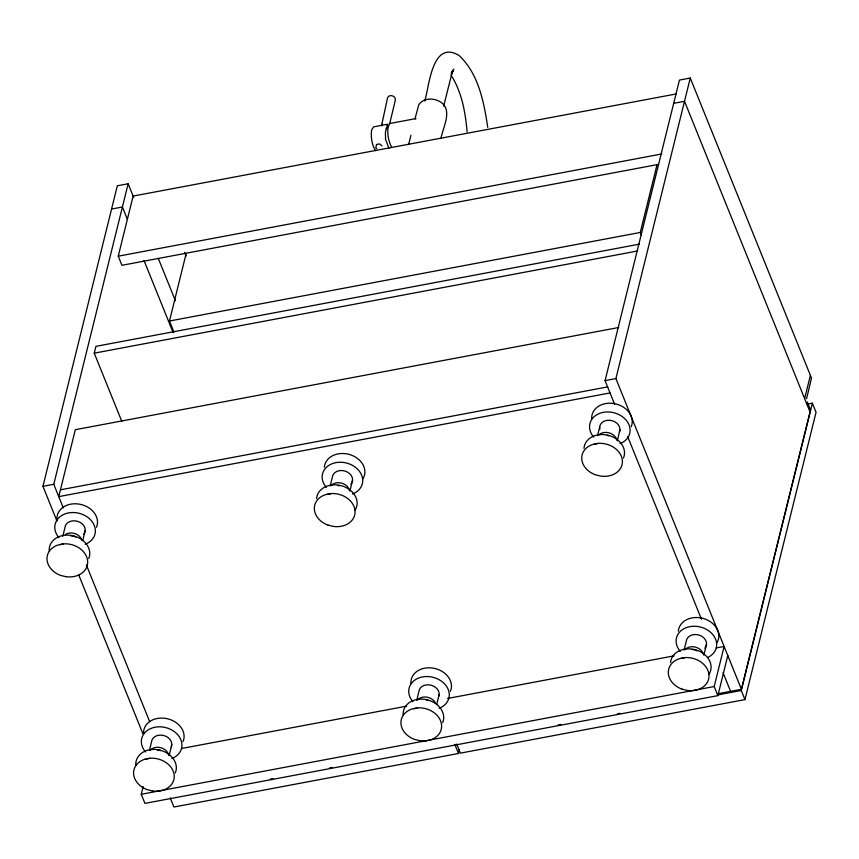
<?xml version="1.0" encoding="UTF-8"?>
<svg xmlns="http://www.w3.org/2000/svg" width="859" height="859" viewBox="0 0 859 859"><rect width="100%" height="100%" fill="white"/><g stroke="black" fill="none" stroke-linecap="round" stroke-linejoin="round"><path stroke-width="1.29" d="M806.612 398.662L811.476 378.057L690.26 78.04L679.448 80.08L605.069 380.623L614.604 404.235M386.571 127.046L385.401 132.511L385.573 139.094M388.085 126.595C387.248 133.456 388.204 140.812 391.543 146.921M389.696 123.664L395.301 100.331L395.226 98.227L393.723 96.412L391.35 95.574L389.009 96.015L387.602 97.593L381.568 125.597M57.005 521.134L42.95 486.334L117.329 185.791L128.152 183.762L133.682 197.441M63.308 507.916L53.773 484.304L128.152 183.762M121.806 421.382L94.254 353.167L95.94 346.349L639.321 244.16M658.713 164.348L121.935 265.302L118.252 256.186L133.124 196.077L676.505 93.889M62.814 536.188L64.93 527.673A10.254 8.15 13.9 0 1 78.309 521.563A10.254 8.15 13.9 0 1 83.527 534.373M82.808 540.225L85.213 530.486M173.98 332.175L169.47 321.008L186.188 253.448M149.391 750.487L151.506 741.972A10.254 8.15 13.9 0 1 163.597 735.476A10.254 8.15 13.9 0 1 171.263 746.847M727.788 655.567L717.866 695.64L144.935 803.39L141.252 794.285L143.174 786.522M169.083 755.748L171.789 744.785M408.734 144.14L410.924 135.292M415.112 118.338L418.762 104.777C423.036 98.323 432.12 97.819 438.595 100.943C454.035 108.341 443.072 126.477 441.032 138.278M424.743 101.051C429.135 87.94 431.669 39.02 459.082 55.481C478.506 73.659 483.95 102.071 487.74 127.379M330.189 485.904L332.304 477.389A10.254 8.15 13.9 0 1 345.672 471.28A10.254 8.15 13.9 0 1 350.901 484.089M443.663 106.162L452.629 70.481L451.63 74.024L453.724 69.128L451.297 74.153L452.886 71.114L451.362 72.779M349.881 491.165L352.587 480.202M416.765 700.203L418.87 691.688A10.254 8.15 13.9 0 1 430.971 685.181A10.254 8.15 13.9 0 1 438.638 696.563M436.759 704.24L439.164 694.501M170.232 797.893L173.915 807.009L458.481 753.483L459.447 749.585M641.276 234.947L640.266 232.467L656.995 164.907M597.563 435.62L599.668 427.095M717.415 693.836L741.424 689.315L615.892 378.583L690.26 78.04M617.245 440.882L619.962 429.919M684.14 649.919L686.244 641.394A10.254 8.15 13.9 0 1 699.623 635.284A10.254 8.15 13.9 0 1 704.842 648.105M703.822 655.181L706.538 644.218M717.866 695.64L714.194 686.534L724.105 646.462L716.202 647.944M804.636 398.63L810.391 375.383M741.424 689.315L810.542 410.011L807.299 401.98M456.709 744.023L460.392 753.128L744.946 699.613L741.263 690.507L812.367 403.182L807.106 404.181M744.946 699.613L816.05 412.299L812.367 403.182M387.688 126.81L386.443 128.904L387.699 126.831M388.322 126.09L389.922 123.471L416.003 118.574L415.262 118.95M451.512 72.671L453.337 70.803L451.426 72.177M59.743 544.638L63.373 543.962L58.348 544.907A20.444 16.246 13.9 0 0 47.02 559.735A20.444 16.246 13.9 0 0 60.742 575.455L65.96 576.69M327.107 494.354L330.747 493.667L325.722 494.612A20.444 16.246 13.9 0 0 314.383 509.451A20.444 16.246 13.9 0 0 328.106 525.171M594.482 444.071L598.122 443.384A20.509 16.289 13.9 0 1 622.388 460.499A20.509 16.289 13.9 0 1 600.709 476.09L595.502 474.834A20.444 16.246 13.9 0 1 581.758 459.168A20.444 16.246 13.9 0 1 593.097 444.35L598.122 443.384M146.309 758.937L149.949 758.261A20.509 16.289 13.9 0 1 174.216 775.376A20.509 16.289 13.9 0 1 152.537 790.967M413.684 708.654L417.324 707.966L412.299 708.911A20.444 16.246 13.9 0 0 400.96 723.75A20.444 16.246 13.9 0 0 414.682 739.47L419.911 740.705M681.058 658.37L684.698 657.683L679.662 658.628A20.444 16.246 13.9 0 0 668.334 673.467A20.444 16.246 13.9 0 0 682.057 689.186M111.573 209.038L122.397 206.998L127.422 219.442M673.692 103.316L684.516 101.287L810.048 412.019M118.252 256.186L661.634 153.997M169.47 321.008L640.266 232.467M94.254 353.167L637.636 250.968M618.695 327.504L75.313 429.704L58.756 496.62L610.04 392.939M42.95 486.334L53.773 484.304M605.069 380.623L615.892 378.583M60.441 489.813L607.775 386.872M181.464 748.511L406.683 706.152M447.518 698.474L674.057 655.868M144.924 759.206L149.949 758.261M141.252 794.285L714.194 686.534M270.36 779.07L272.99 778.576M329.641 767.914L332.283 767.42M558.146 724.942L560.787 724.448M617.428 713.797L620.069 713.292M717.555 694.963L741.263 690.507M387.86 124.136L373.547 126.874L371.593 130.117C370.744 137.096 371.807 144.602 375.49 150.679M152.537 790.989L147.329 789.7A20.444 16.246 13.9 0 1 133.596 774.034A20.444 16.246 13.9 0 1 144.935 759.216M328.127 525.117L333.335 526.406A20.509 16.289 13.9 0 0 355.014 510.794A20.509 16.289 13.9 0 0 330.726 493.581M682.078 689.133L687.286 690.421A20.509 16.289 13.9 0 0 708.965 674.809A20.509 16.289 13.9 0 0 684.677 657.597M376.811 148.725L375.802 147.727L376.553 144.473L379.581 143.904L382.03 145.923M451.125 75.248C461.809 91.999 465.406 112.314 467.103 131.835M388.934 148.188L385.412 139.126M627.628 436.458L701.481 619.264M723.063 672.704L730.601 691.355M454.798 744.377L458.481 753.483M184.61 252.385L186.113 256.111M158.303 258.409L175.397 300.704M144.011 260.502L173.164 332.658M86.372 565.007L149.681 721.7M78.599 574.585L142.873 733.683M382.115 124.104L382.169 125.79M386.475 125.264A12.595 3.812 79.3 0 1 388.622 126.166M338.145 485.603A6.668 5.294 13.9 0 1 339.874 485.668M330.983 485.679A10.254 8.15 13.9 0 1 341.388 483.059A10.254 8.15 13.9 0 1 349.377 490.231M326.334 487.397A20.509 16.289 13.9 0 1 330.812 464.279A20.509 16.289 13.9 0 1 359.545 471.441A20.509 16.289 13.9 0 1 352.609 493.936M324.358 467.242A20.509 16.289 13.9 0 1 349.806 454.594A20.509 16.289 13.9 0 1 362.831 478.892M316.606 498.564A20.509 16.289 13.9 0 1 342.043 485.926A20.509 16.289 13.9 0 1 355.078 510.225M417.549 699.978A10.254 8.15 13.9 0 1 426.655 697.111A10.254 8.15 13.9 0 1 435.105 702.426M412.911 701.696A20.509 16.289 13.9 0 1 417.388 678.578A20.509 16.289 13.9 0 1 446.122 685.74A20.509 16.289 13.9 0 1 439.185 708.235M410.935 683.678A20.509 16.289 13.9 0 1 433.784 668.248A20.509 16.289 13.9 0 1 450.417 691.291M417.302 707.88A20.509 16.289 13.9 0 1 441.59 725.093A20.509 16.289 13.9 0 1 419.911 740.683M403.182 715.01A20.509 16.289 13.9 0 1 426.021 699.58A20.509 16.289 13.9 0 1 442.664 722.612M426.451 699.967A6.668 5.294 13.9 0 1 428.136 700.396M598.347 435.384A10.254 8.15 13.9 0 1 608.763 432.775A10.254 8.15 13.9 0 1 616.751 439.937M599.872 429.253A10.254 8.15 13.9 0 1 610.459 420.352A10.254 8.15 13.9 0 1 619.436 431.98M593.709 437.102A20.509 16.289 13.9 0 1 598.186 413.995A20.509 16.289 13.9 0 1 626.92 421.157A20.509 16.289 13.9 0 1 619.983 443.652M591.733 419.095A20.509 16.289 13.9 0 1 614.572 403.666A20.509 16.289 13.9 0 1 631.215 426.698M583.98 448.28A20.509 16.289 13.9 0 1 608.129 435.277A20.509 16.289 13.9 0 1 623.462 458.03M607.249 435.384A6.668 5.294 13.9 0 1 608.934 435.803M70.771 535.887A6.668 5.294 13.9 0 1 75.732 537.133M65.348 534.491A10.254 8.15 13.9 0 1 75.302 533.74A10.254 8.15 13.9 0 1 82.002 540.515M58.96 537.68A20.509 16.289 13.9 0 1 63.437 514.562A20.509 16.289 13.9 0 1 92.181 521.724A20.509 16.289 13.9 0 1 85.234 544.23M56.995 519.663A20.509 16.289 13.9 0 1 79.833 504.233A20.509 16.289 13.9 0 1 96.466 527.276M63.351 543.876A20.509 16.289 13.9 0 1 87.639 561.077A20.509 16.289 13.9 0 1 65.96 576.668M49.242 550.995A20.509 16.289 13.9 0 1 72.081 535.565A20.509 16.289 13.9 0 1 88.713 558.608M157.347 750.186A6.668 5.294 13.9 0 1 160.773 750.68M150.185 750.261A10.254 8.15 13.9 0 1 160.59 747.641A10.254 8.15 13.9 0 1 168.579 754.814M145.536 751.979A20.509 16.289 13.9 0 1 150.014 728.861A20.509 16.289 13.9 0 1 178.758 736.023A20.509 16.289 13.9 0 1 171.811 758.529M143.571 733.962A20.509 16.289 13.9 0 1 166.41 718.532A20.509 16.289 13.9 0 1 183.042 741.575M135.819 765.294A20.509 16.289 13.9 0 1 158.657 749.864A20.509 16.289 13.9 0 1 175.29 772.907M692.096 649.619A6.668 5.294 13.9 0 1 697.057 650.864M684.924 649.683A10.254 8.15 13.9 0 1 695.339 647.074A10.254 8.15 13.9 0 1 703.328 654.247M680.285 651.401A20.509 16.289 13.9 0 1 684.398 628.477A20.509 16.289 13.9 0 1 713.002 634.812A20.509 16.289 13.9 0 1 707.698 657.479M678.309 631.247A20.509 16.289 13.9 0 1 703.746 618.609A20.509 16.289 13.9 0 1 716.782 642.908M670.557 662.579A20.509 16.289 13.9 0 1 695.994 649.93A20.509 16.289 13.9 0 1 709.029 674.229"/></g></svg>
